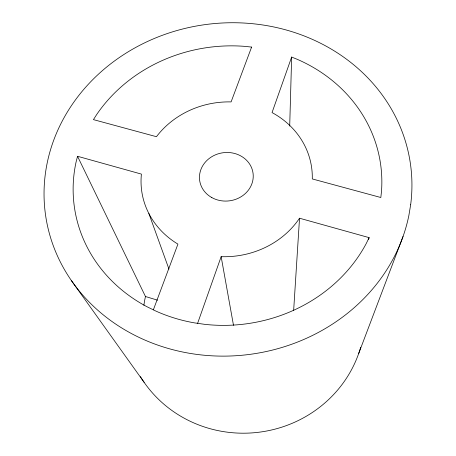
<?xml version="1.0" encoding="UTF-8"?>
<svg xmlns="http://www.w3.org/2000/svg" width="456" height="456" viewBox="0 0 456 456"><rect width="100%" height="100%" fill="white"/><g stroke="black" fill="none" stroke-linecap="round" stroke-linejoin="round"><path stroke-width="0.68" d="M289.702 126.067L291.652 57.063L297.483 59.417A154.601 139.502 -7.4 0 1 381.507 191.269L380.823 197.511L312.286 178.934A85.768 77.275 -7.4 0 0 272.044 112.575L291.652 57.063M293.664 310.297L299.529 218.219L369.121 237.639L368.551 239.685M153.353 309.846L177.931 244.12A85.768 77.275 -7.4 0 1 141.411 174.101L77.531 156.277L145.464 296.514L144.603 300.675A101.226 97.111 -7.4 0 0 143.914 305.338M77.531 156.277L76.038 162.205A154.601 139.502 -7.4 0 0 147.1 306.797L156.009 311.14A154.601 139.502 -7.4 0 0 194.587 322.894L204.744 324.341A154.601 139.502 -7.4 0 0 366.236 243.538L369.121 237.639M197.608 323.327L221.149 256.671A85.768 77.275 -7.4 0 0 299.529 218.219M358.615 353.719L403.041 236.482M145.464 296.514L157.611 300.19M71.444 280.651L144.13 382.327M148.867 213.516L168.971 269.12M221.149 256.671L233.495 325.333M360.696 347.238A120.566 115.71 -7.4 0 1 259.937 432.1A120.566 115.71 -7.4 0 1 140.414 376.616M410.651 204.79L408.878 215.426A184.235 166.389 -7.4 0 1 111.634 321.252A184.235 166.389 -7.4 0 1 159.098 36.543A184.235 166.389 -7.4 0 1 410.651 204.79M251.604 47.088L231.101 101.905A85.768 77.275 -7.4 0 0 156.448 136.703L93.44 119.626L96.752 114.439A154.601 139.502 -7.4 0 1 245.277 46.404L251.604 47.088M211.818 197.579A26.938 24.259 -7.4 0 0 253.211 177.264A26.938 24.259 -7.4 0 0 213.995 155.496A26.938 24.259 -7.4 0 0 211.818 197.579"/></g></svg>
